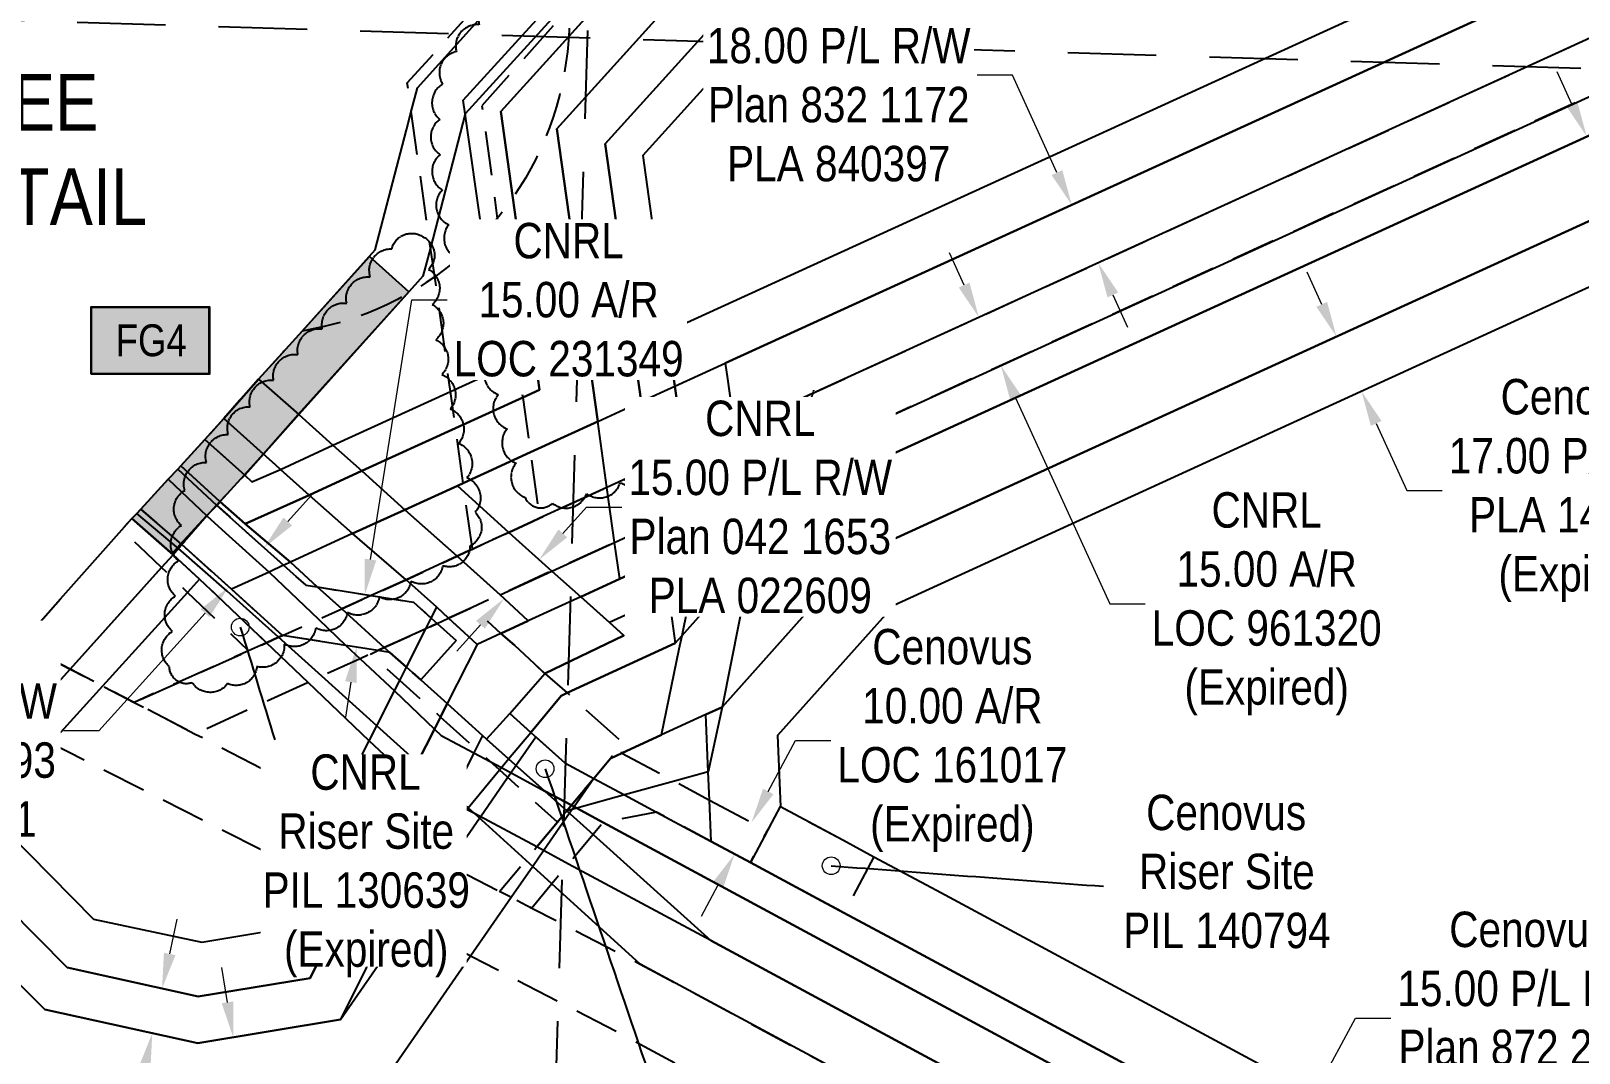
# Model space of a CAD drawing. Extents: x 363622 to 367570, y 6065436 to 6068816.
# Drawn here: x 364493.6 to 364930.9, y 6065757.4 to 6066046.1 of the extents above; entities that cross this region are included whole.
import ezdxf
from ezdxf.enums import TextEntityAlignment as Align

# ---------------------------------------------------------------- set-up
doc = ezdxf.new("R2010")
doc.units = 0
doc.header["$LTSCALE"] = 5
for name, pattern in [('0', [1, 1, 0]), ('foc-ACCESSROAD', [3.75, 2.5, -1.25]), ('foc-LSD', [8, 5, -3])]:
    doc.linetypes.add(name, pattern=pattern)
for name, color, linetype in [('C-AR', 13, 'foc-ACCESSROAD'), ('C-RW', 13, 'Continuous'), ('C-WS', 13, 'foc-ACCESSROAD'), ('DETAIL-T', 7, 'Continuous'), ('F-AR', 190, 'foc-ACCESSROAD'), ('F-RW', 190, 'Continuous'), ('F-WS', 190, 'foc-ACCESSROAD'), ('L-SECTION-LSD', 7, 'foc-LSD'), ('P-TEMP-BLOCKS', 250, 'Continuous'), ('P-WORKAREA', 113, 'Continuous'), ('P-WORKAREA-H', 111, 'Continuous'), ('T-BUSH', 110, '0')]:
    doc.layers.add(name, color=color, linetype=linetype)
for name, color, linetype, lineweight in [('C-AR-T', 13, 'Continuous', 9), ('C-RW-T', 13, 'Continuous', 9), ('C-WS-T', 13, 'Continuous', 9), ('F-AR-T', 190, 'Continuous', 9), ('F-RW-T', 190, 'Continuous', 9), ('F-WS-T', 190, 'Continuous', 9)]:
    doc.layers.add(name, color=color, linetype=linetype, lineweight=lineweight)
doc.styles.add('80CG', font='ARIALN.TTF', dxfattribs={"height": 10})
doc.styles.add('80L', font='ARIALN.TTF', dxfattribs={"height": 10})
doc.dimstyles.new('Compass 5 000', dxfattribs={"dimscale": 5, "dimtxt": 9, "dimasz": 2, "dimexe": 0.2, "dimexo": 0.0625, "dimgap": 0.5, "dimtad": 0, "dimtih": 1, "dimtoh": 1, "dimzin": 0, "dimdsep": 46, "dimtxsty": '80CG', "dimcen": 0.1, "dimse1": 1, "dimse2": 1, "dimclrd": 256, "dimclrt": 256, "dimaunit": 1, "dimadec": 4, "dimazin": 0, "dimtfac": 0.06, "dimtofl": 0, "dimtmove": 0, "dimatfit": 1, "dimfxl": 0.2, "dimtolj": 1, "dimtzin": 0, "dimlwd": -1, "dimarcsym": 0})

# ---------------------------------------------------------------- blocks, each defined once
blk = doc.blocks.new('*D450')
at = {"layer": 'F-AR-T', "transparency": 16777216}
for p, q in [((364701.85, 6065831.28), (364709.56, 6065845.65)), ((364709.56, 6065845.65), (364719.56, 6065845.65)), ((364687.62, 6065804.77), (364682.89, 6065795.96))]:
    blk.add_line(p, q, dxfattribs=at)
for points in [[(364700.38, 6065832.07), (364703.32, 6065830.49), (364697.12, 6065822.47)], [(364686.15, 6065805.56), (364689.09, 6065803.98), (364692.35, 6065813.58)]]:
    blk.add_solid(points, dxfattribs=at)
at = {"layer": 'F-AR-T', "transparency": 16777216, "insert": (364753.86, 6065845.65), "char_height": 10, "attachment_point": 5, "style": '80CG'}
blk.add_mtext('\\A1;Cenovus\\P10.00 A/R\\PLOC 161017\\P(Expired)', dxfattribs=at)
blk = doc.blocks.new('*D452')
at = {"layer": 'C-AR-T', "transparency": 16777216}
for p, q in [((364757.18, 6065974.28), (364753.02, 6065983.38)), ((364771.73, 6065942.48), (364798.36, 6065884.27)), ((364798.36, 6065884.27), (364808.36, 6065884.27))]:
    blk.add_line(p, q, dxfattribs=at)
for points in [[(364758.7, 6065974.98), (364755.67, 6065973.59), (364761.34, 6065965.19)], [(364773.25, 6065943.17), (364770.22, 6065941.78), (364767.57, 6065951.57)]]:
    blk.add_solid(points, dxfattribs=at)
at = {"layer": 'C-AR-T', "transparency": 16777216, "insert": (364842.65, 6065884.27), "char_height": 10, "attachment_point": 5, "style": '80CG'}
blk.add_mtext('\\A1;CNRL\\P15.00 A/R\\PLOC 961320\\P(Expired)', dxfattribs=at)
blk = doc.blocks.new('*D454')
at = {"layer": 'C-AR-T', "transparency": 16777216}
for p, q in [((364589.47, 6065896.77), (364601.15, 6065970.11)), ((364601.15, 6065970.11), (364611.15, 6065970.11)), ((364583.96, 6065862.15), (364582.39, 6065852.27))]:
    blk.add_line(p, q, dxfattribs=at)
for points in [[(364587.83, 6065897.03), (364591.12, 6065896.51), (364587.9, 6065886.89)], [(364582.32, 6065862.41), (364585.61, 6065861.89), (364585.54, 6065872.02)]]:
    blk.add_solid(points, dxfattribs=at)
at = {"layer": 'C-AR-T', "transparency": 16777216, "insert": (364645.46, 6065970.11), "char_height": 10, "attachment_point": 5, "style": '80CG', "bg_fill": 3, "box_fill_scale": 1.1, "bg_fill_color": 256, "bg_fill_true_color": 13158600, "bg_fill_transparency": 0}
blk.add_mtext('\\A1;CNRL\\P15.00 A/R\\PLOC 231349', dxfattribs=at)
blk = doc.blocks.new('*D457')
at = {"layer": 'C-RW-T', "transparency": 16777216}
for p, q in [((364532.77, 6065785.39), (364534.91, 6065795.16)), ((364525.7, 6065753.22), (364519.01, 6065722.73)), ((364519.01, 6065722.73), (364509.01, 6065722.73))]:
    blk.add_line(p, q, dxfattribs=at)
for points in [[(364531.14, 6065785.75), (364534.39, 6065785.03), (364530.62, 6065775.62)], [(364524.08, 6065753.58), (364527.33, 6065752.86), (364527.85, 6065762.99)]]:
    blk.add_solid(points, dxfattribs=at)
at = {"layer": 'C-RW-T', "transparency": 16777216, "insert": (364469.92, 6065722.73), "char_height": 10, "attachment_point": 5, "style": '80CG'}
blk.add_mtext('\\A1;CNRL\\P13.00 P/L R/W\\PPlan 022 2168\\PPLA 002542', dxfattribs=at)
blk = doc.blocks.new('*D459')
at = {"layer": 'C-RW-T', "transparency": 16777216}
for p, q in [((364643.81, 6065904.15), (364650.51, 6065911.58)), ((364650.51, 6065911.58), (364660.51, 6065911.58)), ((364620.56, 6065878.36), (364613.86, 6065870.93))]:
    blk.add_line(p, q, dxfattribs=at)
for points in [[(364642.58, 6065905.27), (364645.05, 6065903.04), (364637.12, 6065896.73)], [(364619.32, 6065879.48), (364621.8, 6065877.25), (364627.26, 6065885.79)]]:
    blk.add_solid(points, dxfattribs=at)
at = {"layer": 'C-RW-T', "transparency": 16777216, "insert": (364699.6, 6065911.58), "char_height": 10, "attachment_point": 5, "style": '80CG', "bg_fill": 3, "box_fill_scale": 1.1, "bg_fill_color": 256, "bg_fill_true_color": 13158600, "bg_fill_transparency": 0}
blk.add_mtext('\\A1;CNRL\\P15.00 P/L R/W\\PPlan 042 1653\\PPLA 022609', dxfattribs=at)
blk = doc.blocks.new('*D460')
at = {"layer": 'C-RW-T', "transparency": 16777216}
for p, q in [((364722.03, 6066121.61), (364714.66, 6066128.38)), ((364746.36, 6066099.28), (364758.03, 6066088.56)), ((364758.03, 6066088.56), (364768.03, 6066088.56))]:
    blk.add_line(p, q, dxfattribs=at)
for points in [[(364723.15, 6066122.84), (364720.9, 6066120.39), (364729.39, 6066114.85)], [(364747.48, 6066100.5), (364745.23, 6066098.05), (364738.99, 6066106.04)]]:
    blk.add_solid(points, dxfattribs=at)
at = {"layer": 'C-RW-T', "transparency": 16777216, "insert": (364807.11, 6066088.56), "char_height": 10, "attachment_point": 5, "style": '80CG'}
blk.add_mtext('\\A1;CNRL\\P13.00 P/L R/W\\PPlan 052 3060\\PPLA 042607', dxfattribs=at)
blk = doc.blocks.new('*D461')
at = {"layer": 'F-RW-T', "transparency": 16777216}
for p, q in [((364928.88, 6066025.4), (364924.72, 6066034.49)), ((364946.36, 6065987.19), (364955.9, 6065966.34)), ((364955.9, 6065966.34), (364965.9, 6065966.34))]:
    blk.add_line(p, q, dxfattribs=at)
for points in [[(364930.39, 6066026.09), (364927.36, 6066024.7), (364933.04, 6066016.3)], [(364947.87, 6065987.88), (364944.84, 6065986.5), (364942.2, 6065996.28)]]:
    blk.add_solid(points, dxfattribs=at)
at = {"layer": 'F-RW-T', "transparency": 16777216, "insert": (365005.43, 6065966.34), "char_height": 10, "attachment_point": 5, "style": '80CG'}
blk.add_mtext('\\A1;Cenovus\\P22.00 P/L R/W\\PPLA 050351', dxfattribs=at)
blk = doc.blocks.new('*D463')
at = {"layer": 'F-RW-T', "transparency": 16777216}
for p, q in [((364858.2, 6065968.85), (364854.04, 6065977.94)), ((364873.59, 6065935.21), (364882.26, 6065916.26)), ((364882.26, 6065916.26), (364892.26, 6065916.26))]:
    blk.add_line(p, q, dxfattribs=at)
for points in [[(364859.72, 6065969.54), (364856.69, 6065968.16), (364862.36, 6065959.76)], [(364875.11, 6065935.9), (364872.08, 6065934.52), (364869.43, 6065944.3)]]:
    blk.add_solid(points, dxfattribs=at)
at = {"layer": 'F-RW-T', "transparency": 16777216, "insert": (364931.35, 6065916.26), "char_height": 10, "attachment_point": 5, "style": '80CG'}
blk.add_mtext('\\A1;Cenovus\\P17.00 P/L R/W\\PPLA 141680\\P(Expired)', dxfattribs=at)
blk = doc.blocks.new('*D468')
at = {"layer": 'C-RW-T', "transparency": 16777216}
for p, q in [((364549.11, 6065771.71), (364547.5, 6065781.58)), ((364555.56, 6065732.13), (364557.84, 6065718.15)), ((364557.84, 6065718.15), (364567.84, 6065718.15))]:
    blk.add_line(p, q, dxfattribs=at)
for points in [[(364550.75, 6065771.98), (364547.46, 6065771.45), (364550.72, 6065761.84)], [(364557.2, 6065732.4), (364553.91, 6065731.86), (364553.95, 6065742)]]:
    blk.add_solid(points, dxfattribs=at)
at = {"layer": 'C-RW-T', "transparency": 16777216, "insert": (364607.38, 6065718.15), "char_height": 10, "attachment_point": 5, "style": '80CG', "bg_fill": 3, "box_fill_scale": 1.1, "bg_fill_color": 256, "bg_fill_true_color": 13158600, "bg_fill_transparency": 0}
blk.add_mtext('\\A1;CNRL\\P20.00 P/L R/W\\PPLA 230872', dxfattribs=at)
blk = doc.blocks.new('*D470')
at = {"layer": 'C-RW-T', "transparency": 16777216}
for p, q in [((364921.17, 6065674.46), (364947.61, 6065725.63)), ((364947.61, 6065725.63), (364957.61, 6065725.63)), ((364905.06, 6065643.29), (364900.47, 6065634.41))]:
    blk.add_line(p, q, dxfattribs=at)
for points in [[(364919.69, 6065675.23), (364922.65, 6065673.7), (364916.58, 6065665.58)], [(364903.58, 6065644.06), (364906.54, 6065642.53), (364909.65, 6065652.18)]]:
    blk.add_solid(points, dxfattribs=at)
at = {"layer": 'C-RW-T', "transparency": 16777216, "insert": (364996.7, 6065725.63), "char_height": 10, "attachment_point": 5, "style": '80CG'}
blk.add_mtext('\\A1;CNRL\\P15.00 P/L R/W\\PPlan 832 1180\\PPLA 840396', dxfattribs=at)
blk = doc.blocks.new('*D471')
at = {"layer": 'C-RW-T', "transparency": 16777216}
for p, q in [((364770.85, 6066033.54), (364760.85, 6066033.54)), ((364783.41, 6066006.05), (364770.85, 6066033.54)), ((364799.19, 6065971.51), (364803.35, 6065962.42))]:
    blk.add_line(p, q, dxfattribs=at)
for points in [[(364784.93, 6066006.74), (364781.9, 6066005.35), (364787.57, 6065996.95)], [(364800.71, 6065972.2), (364797.68, 6065970.82), (364795.04, 6065980.61)]]:
    blk.add_solid(points, dxfattribs=at)
at = {"layer": 'C-RW-T', "transparency": 16777216, "insert": (364721.76, 6066033.54), "char_height": 10, "attachment_point": 5, "style": '80CG', "bg_fill": 3, "box_fill_scale": 1.1, "bg_fill_color": 256, "bg_fill_true_color": 13158600, "bg_fill_transparency": 0}
blk.add_mtext('\\A1;CNRL\\P18.00 P/L R/W\\PPlan 832 1172\\PPLA 840397', dxfattribs=at)
blk = doc.blocks.new('*D472')
at = {"layer": 'F-RW-T', "transparency": 16777216}
for p, q in [((364847.65, 6065730.03), (364867.73, 6065767.25)), ((364867.73, 6065767.25), (364877.73, 6065767.25)), ((364831.09, 6065699.35), (364826.34, 6065690.55))]:
    blk.add_line(p, q, dxfattribs=at)
for points in [[(364846.18, 6065730.82), (364849.12, 6065729.24), (364842.9, 6065721.23)], [(364829.62, 6065700.14), (364832.56, 6065698.56), (364835.84, 6065708.15)]]:
    blk.add_solid(points, dxfattribs=at)
at = {"layer": 'F-RW-T', "transparency": 16777216, "insert": (364916.82, 6065767.25), "char_height": 10, "attachment_point": 5, "style": '80CG'}
blk.add_mtext('\\A1;Cenovus\\P15.00 P/L R/W\\PPlan 872 2870\\PPLA 870554', dxfattribs=at)
blk = doc.blocks.new('*D479')
at = {"layer": 'C-RW-T', "transparency": 16777216}
for p, q in [((364566.12, 6065907.53), (364572.82, 6065914.95)), ((364542.75, 6065881.63), (364512.77, 6065848.41)), ((364512.77, 6065848.41), (364502.77, 6065848.41))]:
    blk.add_line(p, q, dxfattribs=at)
for points in [[(364564.89, 6065908.65), (364567.36, 6065906.41), (364559.42, 6065900.1)], [(364541.51, 6065882.75), (364543.99, 6065880.52), (364549.45, 6065889.06)]]:
    blk.add_solid(points, dxfattribs=at)
at = {"layer": 'C-RW-T', "transparency": 16777216, "insert": (364463.69, 6065848.41), "char_height": 10, "attachment_point": 5, "style": '80CG', "bg_fill": 3, "box_fill_scale": 1.1, "bg_fill_color": 256, "bg_fill_true_color": 13158600, "bg_fill_transparency": 0}
blk.add_mtext('\\A1;CNRL\\P15.00 P/L R/W\\PPlan 032 3293\\PPLA 971121', dxfattribs=at)
blk = doc.blocks.new('Temp_Area3')
h = blk.add_hatch(color=111)
h.dxf.hatch_style = 1
h.paths.add_polyline_path([(-16.83, -9.44), (16.33, -9.44), (16.33, 9.05), (-16.83, 9.05)])
at = {"color": 250}
for points in [[(-17.03, -9.64), (16.53, -9.64), (16.53, 9.25), (-17.03, 9.25)], [(-16.93, -9.54), (16.43, -9.54), (16.43, 9.15), (-16.93, 9.15)]]:
    blk.add_lwpolyline(points, close=True, dxfattribs=at)
at = {"color": 250, "style": '80L'}
blk.add_attdef('TEMPORARY', text='', height=9, dxfattribs=at).set_placement((0, -0.15), align=Align.MIDDLE_CENTER)

msp = doc.modelspace()

# ---------------------------------------------------------------- hatches: boundary and pattern name
at = {"layer": 'P-WORKAREA-H'}
h = msp.add_hatch(color=256, dxfattribs=at)
h.dxf.hatch_style = 1
h.paths.add_polyline_path([(364589.183, 6065982.399), (364570.211, 6065961.321), (364557.9, 6065947.765), (364548.04, 6065936.623), (364542.736, 6065930.714), (364535.908, 6065923.204), (364535.083, 6065922.293), (364532.302, 6065919.481), (364524.586, 6065911.03), (364523.477, 6065909.816), (364522.035, 6065908.343), (364533.333, 6065898.448), (364534.374, 6065899.512), (364535.659, 6065900.918), (364543.175, 6065909.15), (364545.976, 6065911.983), (364547.012, 6065913.126), (364553.863, 6065920.662), (364559.235, 6065926.646), (364569.066, 6065937.755), (364581.333, 6065951.265), (364600.328, 6065972.367)])

# ---------------------------------------------------------------- linework, layer by layer
at = {"layer": 'C-AR', "flags": 128}
for points in [[(364134.07, 6066193.9), (364211.361, 6066123.863), (364231.423, 6066105.684), (364260.8, 6066079.064), (364330.018, 6066016.342), (364432.228, 6065924.979), (364447.115, 6065911.653), (364466.584, 6065894.27), (364479.162, 6065883.318), (364483.276, 6065879.64), (364490.731, 6065872.984), (364504.636, 6065865.792), (364513.826, 6065861.039), (364522.722, 6065856.438), (364540.006, 6065847.499), (364579.733, 6065826.953), (364593.085, 6065820.048), (364604.595, 6065814.096), (364625.979, 6065803.036), (364635.082, 6065798.327), (364665.638, 6065782.524), (364866.077, 6065674.689), (364947.491, 6065632.632), (365037.995, 6065585.885), (365136.482, 6065535.011)], [(365106.934, 6065527.769), (365037.331, 6065563.723), (364901.195, 6065634.039), (364856.765, 6065656.994), (364845.782, 6065662.902), (364828.163, 6065672.38), (364700.485, 6065741.07), (364691.867, 6065745.707), (364656.162, 6065764.916), (364621.001, 6065783.064), (364612.112, 6065787.642), (364595.543, 6065796.049), (364584.048, 6065801.881), (364570.533, 6065808.738), (364499.228, 6065844.915), (364490.029, 6065849.582), (364477.057, 6065856.164), (364476.414, 6065856.773), (364475.833, 6065857.322), (364471.117, 6065861.782), (364469.09, 6065863.7), (364462.076, 6065870.335), (364454.554, 6065877.45), (364452.009, 6065880.002), (364433.565, 6065896.542), (364418.681, 6065909.89), (364316.566, 6066001.471), (364306.396, 6066010.757), (364287.876, 6066027.54), (364260.011, 6066052.87), (364230.636, 6066079.572), (364133.291, 6066168.06)], [(365153.828, 6066114.028), (365140.537, 6066116.485), (365133.211, 6066115.678), (365124.131, 6066114.679), (365115.166, 6066110.578), (365113.561, 6066109.843), (365096.991, 6066102.264), (365072.99, 6066091.284), (365059.346, 6066085.043), (365057.74, 6066084.308), (365052.859, 6066082.075), (365042.998, 6066077.564), (365041.386, 6066076.827), (365033.957, 6066073.429), (365032.722, 6066072.866), (365020.345, 6066067.204), (364694.5, 6065918.142), (364680.275, 6065911.636), (364670.804, 6065907.302), (364658.441, 6065901.636), (364640.68, 6065893.516), (364626.088, 6065886.845), (364618.21, 6065883.248), (364611.557, 6065880.211), (364608.344, 6065878.705), (364605.15, 6065877.252), (364593.396, 6065871.894), (364591.557, 6065871.04), (364589.458, 6065870.085), (364586.557, 6065868.77), (364575.722, 6065863.814), (364571.875, 6065862.06), (364540.006, 6065847.499), (364522.722, 6065856.438), (364555.035, 6065870.996), (364560.106, 6065873.281), (364563.491, 6065874.806), (364564.651, 6065875.343), (364574.805, 6065879.905), (364581.361, 6065882.86), (364589.688, 6065886.608), (364599.599, 6065891.079), (364613.962, 6065897.75), (364616.306, 6065898.827), (364618.282, 6065899.736), (364628.548, 6065904.455), (364635.251, 6065907.525), (364637.255, 6065908.443), (364656.287, 6065917.159), (364668.586, 6065922.797), (364678.083, 6065927.139), (364692.309, 6065933.641), (365026.394, 6066086.371), (365027.552, 6066086.901), (365035.064, 6066090.335), (365036.596, 6066091.035), (365051.42, 6066097.812), (365052.949, 6066098.511), (365053.357, 6066098.698), (365066.594, 6066104.75), (365120.071, 6066129.197), (365140.921, 6066131.518), (365154.278, 6066129.056)]]:
    msp.add_lwpolyline(points, dxfattribs=at)
msp.add_lwpolyline([(364593.396, 6065871.894), (364591.557, 6065871.04), (364582.57, 6065872.497), (364564.651, 6065875.343), (364550.215, 6065888.367), (364536.239, 6065900.979), (364543.219, 6065909.141), (364545.991, 6065912.134), (364564.963, 6065895.141), (364571.212, 6065889.547), (364574.445, 6065889.034), (364589.688, 6065886.608), (364601.616, 6065884.702), (364606.678, 6065880.263), (364608.344, 6065878.705), (364605.15, 6065877.252), (364593.396, 6065871.894)], close=True, dxfattribs=at)
at = {"layer": 'C-RW'}
for points in [[(364914.181, 6066348.61), (364707.244, 6066123.172), (364645.512, 6066054.898), (364616.26, 6066022.673), (364606.402, 6065984.821), (364605.039, 6065979.587), (364604.316, 6065976.81), (364599.684, 6065971.639), (364569.21, 6065937.737), (364559.24, 6065926.575), (364553.953, 6065920.64), (364542.736, 6065930.714), (364548.04, 6065936.623), (364557.9, 6065947.765), (364564.729, 6065955.23), (364570.211, 6065961.321), (364590.813, 6065984.209), (364599.663, 6066018.119), (364601.024, 6066023.336), (364602.768, 6066030.016), (364642.382, 6066074.029), (364696.184, 6066133.327), (364974.431, 6066436.544)], [(364927.76, 6066296.844), (364740.526, 6066092.925), (364666.38, 6066010.907), (364673.299, 6065961.22), (364675.458, 6065945.72), (364678.083, 6065927.139), (364680.275, 6065911.636), (364681.735, 6065901.29), (364683.177, 6065890.976), (364680.433, 6065889.72), (364673.684, 6065886.634), (364657.045, 6065879.023), (364648.954, 6065886.278), (364659.898, 6065891.3), (364672.25, 6065896.953), (364670.804, 6065907.302), (364668.586, 6065922.797), (364665.996, 6065941.399), (364655.825, 6066014.225), (364733.136, 6066099.661), (364930.219, 6066314.34)], [(364733.136, 6066099.661), (364655.825, 6066014.225), (364665.996, 6065941.399), (364668.586, 6065922.797), (364670.804, 6065907.302), (364672.25, 6065896.953), (364673.684, 6065886.634), (364674.399, 6065881.487), (364675.565, 6065873.196), (364645.068, 6065859.099), (364643.361, 6065858.311), (364634.785, 6065847.97), (364628.869, 6065853.253), (364638.747, 6065864.549), (364661.096, 6065875.357), (364657.045, 6065879.023), (364648.954, 6065886.278), (364659.898, 6065891.3), (364658.441, 6065901.636), (364656.287, 6065917.159), (364653.719, 6065935.785), (364642.106, 6066018.426), (364723.493, 6066108.389)], [(365026.394, 6066086.371), (364692.309, 6065933.641), (364678.083, 6065927.139), (364668.586, 6065922.797), (364656.287, 6065917.159), (364637.255, 6065908.443), (364635.251, 6065907.525), (364628.548, 6065904.455), (364618.282, 6065899.736), (364616.306, 6065898.827), (364613.962, 6065897.75), (364599.599, 6065891.079), (364589.688, 6065886.608), (364581.361, 6065882.86), (364574.445, 6065889.034), (364566.897, 6065896.026), (364554.117, 6065906.817), (364546.951, 6065913.169), (364535.908, 6065923.204), (364542.736, 6065930.714), (364548.04, 6065936.623), (364559.24, 6065926.575), (364562.532, 6065923.606), (364564.027, 6065922.248), (364567.617, 6065919.038), (364572.138, 6065914.992), (364584.408, 6065904.096), (364599.17, 6065910.847), (364614.032, 6065917.64), (364615.677, 6065918.392), (364634.655, 6065927.069), (364653.719, 6065935.785), (364665.996, 6065941.399), (364675.458, 6065945.72), (364689.693, 6065952.223), (365018.783, 6066102.61)], [(365024.581, 6066058.188), (364713.617, 6065915.891), (364695.961, 6065907.804), (364681.735, 6065901.29), (364672.25, 6065896.953), (364659.898, 6065891.3), (364648.954, 6065886.278), (364634.027, 6065879.436), (364626.344, 6065875.898), (364619.622, 6065872.823), (364615.959, 6065876.188), (364611.557, 6065880.211), (364608.203, 6065883.303), (364599.599, 6065891.079), (364584.408, 6065904.096), (364572.138, 6065914.992), (364567.617, 6065919.038), (364564.027, 6065922.248), (364562.532, 6065923.606), (364559.24, 6065926.575), (364548.04, 6065936.623), (364557.9, 6065947.765), (364569.21, 6065937.737), (364578.901, 6065929.074), (364587.011, 6065921.785), (364599.17, 6065910.847), (364613.962, 6065897.75), (364626.088, 6065886.845), (364640.68, 6065893.516), (364658.441, 6065901.636), (364670.804, 6065907.302), (364680.275, 6065911.636), (364694.5, 6065918.142), (365020.345, 6066067.204)], [(364490.731, 6065872.984), (364501.935, 6065885.64), (364519.261, 6065905.21), (364522.035, 6065908.343), (364523.477, 6065909.816), (364524.586, 6065911.03), (364532.302, 6065919.481), (364535.083, 6065922.293), (364535.908, 6065923.204), (364546.951, 6065913.169), (364545.991, 6065912.134), (364543.219, 6065909.141), (364536.239, 6065900.979), (364535.278, 6065899.888), (364533.74, 6065898.092), (364530.498, 6065894.494), (364504.636, 6065865.792), (364490.029, 6065849.582)], [(364866.077, 6065674.689), (364665.638, 6065782.524), (364640.753, 6065805.151), (364633.343, 6065811.889), (364618.891, 6065825.028), (364617.038, 6065826.682), (364612.833, 6065830.435), (364602.81, 6065839.454), (364591.278, 6065849.83), (364575.722, 6065863.814), (364563.491, 6065874.806), (364548.993, 6065887.832), (364535.278, 6065899.888), (364523.477, 6065909.816), (364524.586, 6065911.03), (364532.302, 6065919.481), (364535.083, 6065922.293), (364535.908, 6065923.204), (364546.951, 6065913.169), (364554.117, 6065906.817), (364566.897, 6065896.026), (364574.445, 6065889.034), (364581.361, 6065882.86), (364593.396, 6065871.894), (364594.929, 6065870.495), (364599.645, 6065866.39), (364601.36, 6065864.882), (364603.748, 6065862.774), (364611.192, 6065856.096), (364621.106, 6065847.034), (364622.217, 6065846.033), (364628.509, 6065840.465), (364638.757, 6065831.399), (364644.946, 6065825.797), (364652.368, 6065819.128), (364685.617, 6065789.149), (364873.201, 6065687.995)], [(364490.029, 6065849.582), (364504.636, 6065865.792), (364530.498, 6065894.494), (364533.74, 6065898.092), (364541.188, 6065891.261), (364537.791, 6065887.509), (364513.826, 6065861.039), (364499.228, 6065844.915), (364495.592, 6065840.899), (364480.844, 6065825.995)], [(364470.217, 6065815.465), (364503.823, 6065781.577), (364540.821, 6065773.364), (364572.444, 6065778.551), (364584.048, 6065801.881), (364593.085, 6065820.048), (364600.476, 6065834.908), (364602.81, 6065839.454), (364607.545, 6065848.888), (364609.267, 6065852.292), (364611.192, 6065856.096), (364621.106, 6065847.034), (364619.247, 6065843.326), (364618.671, 6065842.178), (364612.833, 6065830.435), (364611.933, 6065828.678), (364604.595, 6065814.096), (364597.874, 6065800.74), (364595.543, 6065796.049), (364581.061, 6065766.915), (364540.725, 6065760.16), (364497.477, 6065769.655), (364460.879, 6065806.456)], [(365016.893, 6065630.522), (364879.993, 6065701.213), (364655.191, 6065822.529), (364647.756, 6065826.542), (364646.246, 6065827.359), (364638.757, 6065831.399), (364628.509, 6065840.465), (364622.217, 6065846.033), (364628.869, 6065853.253), (364634.785, 6065847.97), (364644.362, 6065839.359), (364652.561, 6065834.955), (364661.266, 6065830.275), (364670.248, 6065825.447), (364685.69, 6065817.15), (364696.803, 6065811.195), (364714.416, 6065801.743), (364723.226, 6065797.013), (364740.838, 6065787.553), (364884.797, 6065710.135), (365039.312, 6065629.841)], [(364460.867, 6065806.419), (364497.477, 6065769.655), (364497.477, 6065769.655), (364540.725, 6065760.16), (364581.061, 6065766.915), (364599.716, 6065793.932), (364611.258, 6065810.65), (364620.301, 6065823.746), (364620.565, 6065824.128), (364628.24, 6065835.244), (364629.146, 6065836.556), (364630.58, 6065838.633), (364636.167, 6065846.727), (364644.362, 6065839.359), (364652.556, 6065834.957), (364646.99, 6065826.956), (364646.467, 6065826.2), (364645.712, 6065825.109), (364638.399, 6065814.542), (364635.319, 6065810.092), (364629.261, 6065801.338), (364617.767, 6065784.729), (364592.548, 6065748.288)]]:
    msp.add_lwpolyline(points, dxfattribs=at)
for points in [[(364613.7, 6065873.929), (364603.748, 6065862.774), (364601.36, 6065864.882), (364599.645, 6065866.39), (364594.929, 6065870.495), (364591.557, 6065871.04), (364582.57, 6065872.497), (364564.651, 6065875.343), (364550.215, 6065888.367), (364536.239, 6065900.979), (364524.586, 6065911.03), (364532.302, 6065919.481), (364535.083, 6065922.293), (364545.991, 6065912.134), (364564.963, 6065895.141), (364571.212, 6065889.547), (364574.445, 6065889.034), (364589.688, 6065886.608), (364601.616, 6065884.702), (364606.678, 6065880.263), (364608.344, 6065878.705), (364613.7, 6065873.929)], [(364661.096, 6065875.357), (364638.747, 6065864.549), (364630.212, 6065872.55), (364626.344, 6065875.898), (364634.027, 6065879.436), (364626.088, 6065886.845), (364613.962, 6065897.75), (364599.17, 6065910.847), (364614.032, 6065917.64), (364616.036, 6065915.821), (364628.548, 6065904.455), (364640.68, 6065893.516), (364648.954, 6065886.278), (364657.045, 6065879.023), (364661.096, 6065875.357)]]:
    msp.add_lwpolyline(points, close=True, dxfattribs=at)
at = {"layer": 'C-WS', "flags": 128}
for points in [[(364639.157, 6066083.567), (364640.284, 6066080.617), (364641.397, 6066077.338), (364642.223, 6066074.608), (364642.382, 6066074.029), (364643.033, 6066071.556), (364643.735, 6066068.478), (364644.329, 6066065.377), (364644.813, 6066062.256), (364645.197, 6066059.038), (364645.452, 6066055.975), (364645.512, 6066054.898), (364645.611, 6066052.546), (364645.648, 6066049.664), (364645.579, 6066046.506), (364645.486, 6066044.541), (364645.4, 6066043.354), (364645.11, 6066040.21), (364644.71, 6066037.078), (364644.2, 6066033.961), (364643.581, 6066030.865), (364642.854, 6066027.793), (364642.019, 6066024.748), (364641.078, 6066021.733), (364640.031, 6066018.754), (364638.88, 6066015.814), (364637.627, 6066012.916), (364636.273, 6066010.063), (364634.819, 6066007.26), (364633.268, 6066004.51), (364631.622, 6066001.816), (364629.714, 6065998.927), (364628.049, 6065996.609), (364626.128, 6065994.103), (364625.316, 6065993.087), (364624.12, 6065991.666), (364622.027, 6065989.302), (364621.107, 6065988.319), (364619.854, 6065987.012), (364617.6, 6065984.799), (364615.271, 6065982.668), (364612.868, 6065980.619), (364610.394, 6065978.657), (364607.674, 6065976.657), (364605.248, 6065974.998), (364602.582, 6065973.306), (364599.684, 6065971.639), (364597.08, 6065970.209), (364594.25, 6065968.808), (364591.374, 6065967.506), (364588.453, 6065966.306), (364585.492, 6065965.21), (364582.494, 6065964.218), (364579.463, 6065963.333), (364576.403, 6065962.554), (364570.211, 6065961.321), (364564.729, 6065955.23), (364557.9, 6065947.765), (364548.04, 6065936.623), (364542.736, 6065930.714), (364553.953, 6065920.64), (364546.951, 6065913.169), (364545.991, 6065912.134), (364543.219, 6065909.141), (364536.239, 6065900.979), (364535.278, 6065899.888), (364533.74, 6065898.092), (364541.188, 6065891.261), (364546.191, 6065886.543), (364560.106, 6065873.281), (364555.035, 6065870.996), (364522.722, 6065856.438), (364513.826, 6065861.039), (364504.636, 6065865.792), (364490.731, 6065872.984), (364483.276, 6065879.64), (364479.162, 6065883.318), (364466.584, 6065894.27), (364447.115, 6065911.653), (364432.228, 6065924.979), (364330.018, 6066016.342), (364430.319, 6066127.858), (364474.47, 6066088.341), (364475.866, 6066091.174), (364477.36, 6066093.955), (364478.952, 6066096.682), (364480.637, 6066099.352), (364482.416, 6066101.96), (364484.286, 6066104.506), (364486.244, 6066106.983), (364488.287, 6066109.39), (364490.414, 6066111.724), (364492.621, 6066113.982), (364494.907, 6066116.16), (364497.267, 6066118.258), (364499.7, 6066120.271), (364502.202, 6066122.197), (364504.77, 6066124.034), (364507.401, 6066125.781), (364510.091, 6066127.433), (364512.839, 6066128.989), (364515.639, 6066130.449), (364518.488, 6066131.809), (364521.384, 6066133.068), (364524.322, 6066134.225), (364527.299, 6066135.278), (364530.311, 6066136.225), (364533.355, 6066137.066), (364536.426, 6066137.8), (364539.52, 6066138.426), (364542.635, 6066138.942), (364545.767, 6066139.348), (364548.911, 6066139.645), (364552.063, 6066139.83), (364555.219, 6066139.905), (364558.376, 6066139.87), (364561.531, 6066139.723), (364564.678, 6066139.465), (364567.814, 6066139.097), (364570.935, 6066138.619), (364574.038, 6066138.032), (364577.117, 6066137.336), (364580.171, 6066136.532), (364583.195, 6066135.621), (364586.184, 6066134.605), (364589.136, 6066133.485), (364592.047, 6066132.261), (364594.913, 6066130.936), (364597.731, 6066129.512), (364600.497, 6066127.989), (364603.208, 6066126.369), (364605.86, 6066124.656), (364608.45, 6066122.851), (364610.976, 6066120.955), (364613.433, 6066118.972), (364615.82, 6066116.905), (364618.132, 6066114.754), (364620.367, 6066112.524), (364622.522, 6066110.215), (364624.595, 6066107.834), (364626.583, 6066105.38), (364628.483, 6066102.859), (364630.294, 6066100.272), (364632.013, 6066097.624), (364633.638, 6066094.916), (364635.166, 6066092.154), (364636.597, 6066089.339), (364637.928, 6066086.475), (364639.157, 6066083.567)], [(364560.106, 6065873.281), (364555.035, 6065870.996), (364537.791, 6065887.509), (364530.498, 6065894.494), (364524.256, 6065900.472), (364519.261, 6065905.21), (364522.035, 6065908.343), (364523.477, 6065909.816), (364524.586, 6065911.03), (364536.239, 6065900.979), (364550.215, 6065888.367), (364564.651, 6065875.343), (364563.491, 6065874.806), (364560.106, 6065873.281)], [(364644.946, 6065825.797), (364642.29, 6065822.605), (364625.908, 6065837.341), (364623.274, 6065839.708), (364619.247, 6065843.326), (364609.267, 6065852.292), (364597.755, 6065862.636), (364589.458, 6065870.085), (364591.557, 6065871.04), (364593.396, 6065871.894), (364605.15, 6065877.252), (364608.344, 6065878.705), (364611.557, 6065880.211), (364618.21, 6065883.248), (364620.378, 6065881.284), (364626.344, 6065875.898), (364630.212, 6065872.55), (364638.284, 6065864.942), (364638.747, 6065864.549), (364645.068, 6065859.099), (364660.824, 6065844.943), (364659.105, 6065842.874), (364657.274, 6065840.628), (364652.561, 6065834.955), (364646.246, 6065827.359), (364644.946, 6065825.797)]]:
    msp.add_lwpolyline(points, close=True, dxfattribs=at)
at = {"layer": 'F-AR', "flags": 128}
msp.add_lwpolyline([(365004.457, 6066535.646), (365038.161, 6066489.888), (365041.826, 6066484.912), (364996.827, 6066435.864), (364928.214, 6066361.076), (364915.058, 6066346.736), (364708.712, 6066121.819), (364645.611, 6066052.546), (364620.991, 6066024.932), (364625.316, 6065993.087), (364632.493, 6065942.554), (364634.655, 6065927.069), (364637.255, 6065908.443), (364635.251, 6065907.525), (364628.548, 6065904.455), (364618.282, 6065899.736), (364616.036, 6065915.821), (364615.677, 6065918.392), (364613.514, 6065933.887), (364612.067, 6065944.245), (364607.674, 6065976.657), (364606.402, 6065984.821), (364601.024, 6066023.336), (364599.895, 6066031.423), (364641.397, 6066077.338), (364693.933, 6066135.288), (364970.43, 6066436.666), (365015.968, 6066486.304), (364979.054, 6066536.42)], dxfattribs=at)
msp.add_lwpolyline([(364685.224, 6065828.854), (364701.572, 6065820.078), (364696.803, 6065811.195), (364685.69, 6065817.15), (364670.248, 6065825.447), (364655.191, 6065822.529), (364652.368, 6065819.128), (364645.418, 6065810.765), (364640.753, 6065805.151), (364635.082, 6065798.327), (364625.979, 6065803.036), (364633.343, 6065811.889), (364636.455, 6065815.589), (364642.29, 6065822.605), (364644.946, 6065825.797), (364646.246, 6065827.359), (364652.561, 6065834.955), (364657.274, 6065840.628), (364659.105, 6065842.874), (364660.521, 6065842.113), (364675.336, 6065834.161), (364685.224, 6065828.854)], close=True, dxfattribs=at)
at = {"layer": 'F-RW'}
for points in [[(364723.493, 6066108.389), (364642.106, 6066018.426), (364653.719, 6065935.785), (364634.655, 6065927.069), (364615.677, 6065918.392), (364614.032, 6065917.64), (364599.17, 6065910.847), (364584.408, 6065904.096), (364566.897, 6065896.026), (364565.284, 6065895.288), (364564.963, 6065895.141), (364560.824, 6065893.245), (364550.215, 6065888.367), (364536.239, 6065900.979), (364524.586, 6065911.03), (364532.302, 6065919.481), (364535.083, 6065922.293), (364535.908, 6065923.204), (364546.951, 6065913.169), (364554.117, 6065906.817), (364572.138, 6065914.992), (364587.011, 6065921.785), (364613.514, 6065933.887), (364632.493, 6065942.554), (364637.23, 6065944.718), (364629.714, 6065998.927), (364626.286, 6066023.298), (364645.486, 6066044.541), (364712.445, 6066118.471)], [(364712.445, 6066118.471), (364645.486, 6066044.541), (364626.286, 6066023.298), (364629.714, 6065998.927), (364637.23, 6065944.718), (364632.493, 6065942.554), (364613.514, 6065933.887), (364587.011, 6065921.785), (364572.138, 6065914.992), (364554.117, 6065906.817), (364546.951, 6065913.169), (364535.908, 6065923.204), (364542.736, 6065930.714), (364553.953, 6065920.64), (364556.016, 6065918.756), (364564.027, 6065922.248), (364578.901, 6065929.074), (364612.067, 6065944.245), (364626.301, 6065950.755), (364621.107, 6065988.319), (364616.26, 6066022.673), (364615.717, 6066026.555), (364645.197, 6066059.038)], [(365018.783, 6066102.61), (364689.693, 6065952.223), (364690.308, 6065947.807), (364692.309, 6065933.641), (364692.931, 6065929.238), (364694.5, 6065918.142), (364695.123, 6065913.733), (364695.961, 6065907.804), (364696.584, 6065903.392), (364697.369, 6065897.663), (364693.595, 6065879.249), (364688.873, 6065855.117), (364684.907, 6065836.811), (364675.336, 6065834.161), (364661.266, 6065830.275), (364647.756, 6065826.542), (364644.946, 6065825.797), (364646.246, 6065827.359), (364652.561, 6065834.955), (364657.274, 6065840.628), (364660.521, 6065842.113), (364671.735, 6065847.257), (364676.706, 6065871.525), (364677.491, 6065875.357), (364680.433, 6065889.72), (364683.177, 6065890.976), (364681.735, 6065901.29), (364680.275, 6065911.636), (364678.083, 6065927.139), (364675.458, 6065945.72), (364673.299, 6065961.22), (365013.407, 6066116.643)], [(365033.903, 6066038.237), (364726.965, 6065897.81), (364688.873, 6065855.117), (364684.264, 6065853.004), (364671.735, 6065847.257), (364660.521, 6065842.113), (364657.274, 6065840.628), (364652.561, 6065834.955), (364646.246, 6065827.359), (364644.946, 6065825.797), (364642.29, 6065822.605), (364642.29, 6065822.605), (364636.455, 6065815.589), (364618.891, 6065825.028), (364616.642, 6065826.207), (364617.038, 6065826.682), (364625.908, 6065837.341), (364626.457, 6065838), (364628.509, 6065840.465), (364634.785, 6065847.97), (364643.361, 6065858.311), (364645.068, 6065859.099), (364675.565, 6065873.196), (364677.491, 6065875.357), (364697.369, 6065897.663), (364713.617, 6065915.891), (365024.581, 6066058.188)], [(365039.312, 6065629.841), (364884.797, 6065710.135), (364740.838, 6065787.553), (364723.226, 6065797.013), (364714.416, 6065801.743), (364696.803, 6065811.195), (364685.69, 6065817.15), (364685.224, 6065828.854), (364684.907, 6065836.811), (364684.264, 6065853.004), (364688.873, 6065855.117), (364726.965, 6065897.81), (365033.903, 6066038.237)], [(365041.1, 6066022.847), (364737.28, 6065883.839), (364704.511, 6065847.073), (364705.308, 6065827.033), (364722.919, 6065817.569), (364731.724, 6065812.836), (364749.335, 6065803.371), (364893.188, 6065726.054), (365039.922, 6065650.212)], [(364873.201, 6065687.995), (364685.617, 6065789.149), (364645.418, 6065810.765), (364636.455, 6065815.589), (364618.891, 6065825.028), (364616.642, 6065826.207), (364611.933, 6065828.678), (364600.476, 6065834.908), (364589.144, 6065845.599), (364571.875, 6065862.06), (364560.106, 6065873.281), (364546.191, 6065886.543), (364541.188, 6065891.261), (364533.74, 6065898.092), (364522.035, 6065908.343), (364523.477, 6065909.816), (364524.586, 6065911.03), (364532.302, 6065919.481), (364543.219, 6065909.141), (364548.492, 6065904.3), (364560.824, 6065893.245), (364574.805, 6065879.905), (364582.57, 6065872.497), (364586.557, 6065868.77), (364596.272, 6065859.691), (364607.545, 6065848.888), (364609.41, 6065847.116), (364618.671, 6065842.178), (364623.274, 6065839.708), (364626.457, 6065838), (364638.757, 6065831.399), (364646.246, 6065827.359), (364647.756, 6065826.542), (364655.191, 6065822.529), (364879.993, 6065701.213)], [(364480.844, 6065825.995), (364511.249, 6065795.204), (364541.823, 6065788.723), (364562.149, 6065792.144), (364570.533, 6065808.738), (364579.733, 6065826.953), (364589.144, 6065845.599), (364591.278, 6065849.83), (364596.272, 6065859.691), (364597.755, 6065862.636), (364599.645, 6065866.39), (364605.15, 6065877.252), (364606.678, 6065880.263), (364608.203, 6065883.303), (364611.557, 6065880.211), (364615.959, 6065876.188), (364619.622, 6065872.823), (364611.192, 6065856.096), (364609.267, 6065852.292), (364607.545, 6065848.888), (364602.81, 6065839.454), (364600.476, 6065834.908), (364593.085, 6065820.048), (364584.048, 6065801.881), (364572.444, 6065778.551), (364540.821, 6065773.364), (364503.823, 6065781.577), (364470.217, 6065815.465)]]:
    msp.add_lwpolyline(points, dxfattribs=at)
at = {"layer": 'F-WS', "flags": 128}
msp.add_lwpolyline([(364731.724, 6065812.836), (364723.226, 6065797.013), (364714.416, 6065801.743), (364696.803, 6065811.195), (364701.572, 6065820.078), (364702.077, 6065821.019), (364705.308, 6065827.033), (364722.919, 6065817.569), (364731.724, 6065812.836)], close=True, dxfattribs=at)
at = {"layer": 'L-SECTION-LSD'}
for p, q in [((364662.781, 6066446.054), (364638.623, 6065642.049)), ((365051.355, 6066031.844), (364250.053, 6066056.255))]:
    msp.add_line(p, q, dxfattribs=at)
at = {"layer": 'P-WORKAREA'}
msp.add_lwpolyline([(364589.183, 6065982.399), (364570.211, 6065961.321), (364557.9, 6065947.765), (364548.04, 6065936.623), (364542.736, 6065930.714), (364535.908, 6065923.204), (364535.083, 6065922.293), (364532.302, 6065919.481), (364524.586, 6065911.03), (364523.477, 6065909.816), (364522.035, 6065908.343), (364533.333, 6065898.448), (364534.374, 6065899.512), (364535.659, 6065900.918), (364543.175, 6065909.15), (364545.976, 6065911.983), (364547.012, 6065913.126), (364553.863, 6065920.662), (364559.235, 6065926.646), (364569.066, 6065937.755), (364581.333, 6065951.265), (364600.328, 6065972.367)], close=True, dxfattribs=at)
at = {"layer": 'T-BUSH', "flags": 128}
msp.add_lwpolyline([(364701.854, 6066135.687, 0.5205671), (364695.047, 6066128.365, 0.5205671), (364688.241, 6066121.044, 0.5205671), (364681.434, 6066113.723, 0.5205671), (364674.627, 6066106.401, 0.5205671), (364667.821, 6066099.08, 0.5205671), (364661.014, 6066091.759, 0.5205671), (364654.207, 6066084.438, 0.5205671), (364647.401, 6066077.116, 0.5205671), (364640.594, 6066069.795, 0.5205671), (364633.787, 6066062.474, 0.5205671), (364626.98, 6066055.153, 0.5205671), (364620.174, 6066047.831, 0.5205671), (364613.775, 6066040.244, 0.5205671), (364609.87, 6066031.048, 0.5205671), (364609.053, 6066021.085, 0.5205671), (364609.172, 6066011.102, 0.5205671), (364609.795, 6066001.134, 0.5205671), (364611.585, 6065991.319, 0.5205671), (364614.45, 6065981.742, 0.5205671), (364617.315, 6065972.164, 0.5205671), (364620.18, 6065962.587, 0.5205671), (364623.045, 6065953.01, 0.5205671), (364625.585, 6065943.342, 0.5205671), (364628.108, 6065933.669, 0.5205671), (364630.631, 6065923.996, 0.5205671), (364633.154, 6065914.323, 0.5205671), (364640.929, 6065912.655, 0.5205671), (364650.52, 6065915.401, 0.5205671), (364660.03, 6065918.479, 0.5205671), (364669.05, 6065922.788, 0.5205671), (364678.07, 6065927.097, 0.5205671), (364687.09, 6065931.407, 0.5205671), (364696.11, 6065935.716, 0.5205671), (364705.13, 6065940.025, 0.5205671), (364714.739, 6065944.616, 0.5205671)], format="xyb", dxfattribs=at)
msp.add_lwpolyline([(364532.722, 6065866.534, -0.5205671), (364533.564, 6065876.495, -0.5205671), (364534.405, 6065886.457, -0.5205671), (364535.246, 6065896.418, -0.5205671), (364536.087, 6065906.379, -0.5205671), (364537.022, 6065916.304, -0.5205671), (364543.174, 6065924.183, -0.5205671), (364549.326, 6065932.062, -0.5205671), (364555.478, 6065939.941, -0.5205671), (364562.117, 6065947.402, -0.5205671), (364569.001, 6065954.65, -0.5205671), (364575.886, 6065961.898, -0.5205671), (364582.771, 6065969.146, -0.5205671), (364589.441, 6065976.576, -0.5205671), (364595.508, 6065984.522, -0.5205671), (364604.307, 6065987.927, -0.5205671), (364605.908, 6065978.731, -0.5205671), (364606.94, 6065968.788, -0.5205671), (364607.973, 6065958.845, -0.5205671), (364609.662, 6065949.014, -0.5205671), (364612.008, 6065939.297, -0.5205671), (364614.355, 6065929.58, -0.5205671), (364616.701, 6065919.862, -0.5205671), (364619.048, 6065910.145, -0.5205671), (364617.588, 6065900.589, -0.5205671), (364609.93, 6065895.036, -0.5205671), (364600.955, 6065890.635, -0.5205671), (364591.979, 6065886.234, -0.5205671), (364583.004, 6065881.832, -0.5205671), (364574.028, 6065877.431, -0.5205671), (364565.129, 6065872.91, -0.5205671), (364557.391, 6065866.582, -0.5205671), (364549.137, 6065861.752, -0.5205671), (364539.143, 6065861.979, -0.5205671)], format="xyb", close=True, dxfattribs=at)

# ---------------------------------------------------------------- block references
at = {"layer": 'P-TEMP-BLOCKS', "xscale": 0.999661, "yscale": 0.999661, "zscale": 0.999661}
msp.add_blockref('Temp_Area3', (364527.539, 6065958.847), dxfattribs=at).add_auto_attribs({'TEMPORARY': 'FG4'})

# ---------------------------------------------------------------- texts
at = {"layer": 'DETAIL-T', "color": 3, "insert": (364494.296, 6066012.567), "char_height": 15.9946, "width": 63.61455, "attachment_point": 5, "style": '80CG'}
msp.add_mtext('SEE\\PDETAIL', dxfattribs=at)

# ---------------------------------------------------------------- dimensions: what is measured, and where the dimension line sits
at = {"layer": 'C-AR-T'}
dim = msp.add_linear_dim(base=(364767.574, 6065951.57), p1=(364799.75, 6065982.759), p2=(364805.98, 6065969.14), angle=294.58228, text='CNRL\\P15.00 A/R\\PLOC 961320\\P(Expired)', dimstyle='Compass 5 000', dxfattribs=at)
dim.commit()
dim.dimension.update_dxf_attribs({"geometry": '*D452', "text_midpoint": (364842.653, 6065884.267), "dimtype": 161})
at = {"layer": 'C-RW-T'}
for base, p1, p2, angle, text, picture, middle in [((364738.991, 6066106.038), (364743.011, 6066129.686), (364752.611, 6066120.874), 317.44692, 'CNRL\\P13.00 P/L R/W\\PPlan 052 3060\\PPLA 042607', '*D460', (364807.114, 6066088.561)), ((364916.575, 6065665.578), (364895.958, 6065659.253), (364902.884, 6065672.654), 62.66832, 'CNRL\\P15.00 P/L R/W\\PPlan 832 1180\\PPLA 840396', '*D470', (364996.7, 6065725.633)), ((364527.848, 6065762.987), (364532.176, 6065775.283), (364529.402, 6065762.646), 257.6173, 'CNRL\\P13.00 P/L R/W\\PPlan 022 2168\\PPLA 002542', '*D457', (364469.924, 6065722.732))]:
    dim = msp.add_linear_dim(base=base, p1=p1, p2=p2, angle=angle, text=text, dimstyle='Compass 5 000', dxfattribs=at)
    dim.commit()
    dim.dimension.update_dxf_attribs({"geometry": picture, "text_midpoint": middle, "dimtype": 161})
at = {"layer": 'F-RW-T'}
for base, p1, p2, angle, text, picture, middle in [((364942.199, 6065996.282), (364989.214, 6066042.004), (364998.374, 6066021.983), 294.58459, 'Cenovus\\P22.00 P/L R/W\\PPLA 050351', '*D461', (365005.435, 6065966.345)), ((364869.432, 6065944.303), (364871.964, 6065964.149), (364879.034, 6065948.697), 294.58563, 'Cenovus\\P17.00 P/L R/W\\PPLA 141680\\P(Expired)', '*D463', (364931.351, 6065916.255)), ((364842.9, 6065721.231), (364848.553, 6065701.286), (364855.613, 6065714.37), 61.64624, 'Cenovus\\P15.00 P/L R/W\\PPlan 872 2870\\PPLA 870554', '*D472', (364916.82, 6065767.251))]:
    dim = msp.add_linear_dim(base=base, p1=p1, p2=p2, angle=angle, text=text, dimstyle='Compass 5 000', dxfattribs=at)
    dim.commit()
    dim.dimension.update_dxf_attribs({"geometry": picture, "text_midpoint": middle, "dimtype": 161})

# ---------------------------------------------------------------- leaders
at = {"layer": 'F-WS-T', "path_type": 1}
msp.add_leader([(364719.625, 6065810.292), (364796.555, 6065804.492)], dimstyle='Compass 5 000', override={"dimgap": 0.5, "dimtad": 0, "dimldrblk": 'Small'}, dxfattribs=at)

# ---------------------------------------------------------------- next in the draw order: texts
at = {"layer": 'F-WS-T', "insert": (364801.649, 6065830.359), "char_height": 9.99661, "attachment_point": 1, "style": '80L', "bg_fill": 2}
msp.add_mtext_dynamic_manual_height_columns('\\pi6.9576;Cenovus\\P\\pi4.93237;Riser Site\\P\\pi0.48981;PIL 140794', width=58.12258, gutter_width=49.983, heights=[0], dxfattribs=at)

# ---------------------------------------------------------------- next in the draw order: dimensions: what is measured, and where the dimension line sits
at = {"layer": 'C-AR-T'}
dim = msp.add_linear_dim(base=(364587.903, 6065886.892), p1=(364579.07, 6065873.053), p2=(364581.437, 6065887.921), angle=80.95762, text='CNRL\\P15.00 A/R\\PLOC 231349', dimstyle='Compass 5 000', override={"dimtfill": 1}, dxfattribs=at)
dim.commit()
dim.dimension.update_dxf_attribs({"geometry": '*D454', "text_midpoint": (364645.461, 6065970.111), "dimtype": 161})
at = {"layer": 'C-RW-T'}
dim = msp.add_linear_dim(base=(364553.951, 6065741.998), p1=(364552.999, 6065762.216), p2=(364556.234, 6065742.37), angle=279.25642, text='CNRL\\P20.00 P/L R/W\\PPLA 230872', dimstyle='Compass 5 000', override={"dimtfill": 1}, dxfattribs=at)
dim.commit()
dim.dimension.update_dxf_attribs({"geometry": '*D468', "text_midpoint": (364607.377, 6065718.155), "dimtype": 161})

# ---------------------------------------------------------------- next in the draw order: dimensions: what is measured, and where the dimension line sits
dim = msp.add_aligned_dim(p1=(364624.248, 6065888.5), p2=(364634.11, 6065899.439), distance=-4.05, text='CNRL\\P15.00 P/L R/W\\PPlan 042 1653\\PPLA 022609', dimstyle='Compass 5 000', override={"dimtfill": 1}, dxfattribs=at)
dim.commit()
dim.dimension.update_dxf_attribs({"geometry": '*D459', "text_midpoint": (364699.597, 6065911.582)})
dim = msp.add_linear_dim(base=(364549.451, 6065889.056), p1=(364559.774, 6065899.788), p2=(364549.802, 6065888.739), angle=227.93476, text='CNRL\\P15.00 P/L R/W\\PPlan 032 3293\\PPLA 971121', dimstyle='Compass 5 000', override={"dimtfill": 1}, dxfattribs=at)
dim.commit()
dim.dimension.update_dxf_attribs({"geometry": '*D479', "text_midpoint": (364463.686, 6065848.413), "dimtype": 161})

# ---------------------------------------------------------------- next in the draw order: texts
at = {"layer": 'C-WS-T', "insert": (364558.51, 6065841.749), "char_height": 9.99661, "attachment_point": 1, "style": '80L', "bg_fill": 3, "box_fill_scale": 1, "bg_fill_color": 256, "bg_fill_transparency": 0}
msp.add_mtext_dynamic_manual_height_columns('\\pi13.99137;CNRL\\P\\pi4.95623;Riser Site\\P\\pi0.48981;PIL 130639\\P\\pi6.55187;(Expired)', width=58.17031, gutter_width=49.983, heights=[0], dxfattribs=at)

# ---------------------------------------------------------------- next in the draw order: dimensions: what is measured, and where the dimension line sits
at = {"layer": 'C-RW-T'}
dim = msp.add_linear_dim(base=(364787.568, 6065996.95), p1=(364809.455, 6065987.196), p2=(364801.987, 6066003.539), angle=114.55944, text='CNRL\\P18.00 P/L R/W\\PPlan 832 1172\\PPLA 840397', dimstyle='Compass 5 000', override={"dimtfill": 1}, dxfattribs=at)
dim.commit()
dim.dimension.update_dxf_attribs({"geometry": '*D471', "text_midpoint": (364721.763, 6066033.537), "dimtype": 161})
at = {"layer": 'F-AR-T'}
dim = msp.add_linear_dim(base=(364697.119, 6065822.469), p1=(364681.474, 6065819.415), p2=(364686.247, 6065828.305), angle=61.77319, text='Cenovus\\P10.00 A/R\\PLOC 161017\\P(Expired)', dimstyle='Compass 5 000', dxfattribs=at)
dim.commit()
dim.dimension.update_dxf_attribs({"geometry": '*D450', "text_midpoint": (364753.862, 6065845.648), "dimtype": 161})

# ---------------------------------------------------------------- next in the draw order: leaders
at = {"layer": 'C-WS-T', "path_type": 1}
for points in [[(364552.708, 6065877.718), (364562.432, 6065845.866)], [(364638.823, 6065837.705), (364669.974, 6065746.024)]]:
    msp.add_leader(points, dimstyle='Compass 5 000', override={"dimgap": 0.5, "dimtad": 0, "dimldrblk": 'Small'}, dxfattribs=at)

doc.saveas('drawing.dxf')
